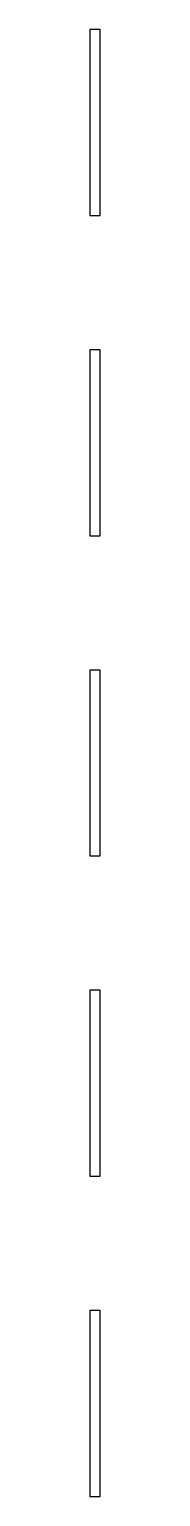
# Model space of a CAD drawing. Header units: metres. Extents: x -235 to -225, y 70 to 1490.
import ezdxf

# ---------------------------------------------------------------- set-up
doc = ezdxf.new("R2010")
doc.units = ezdxf.units.M

msp = doc.modelspace()

# ---------------------------------------------------------------- linework, layer by layer
at = {"layer": 'PARAMETRIX'}
for p, q in [((-224.9067, 1490), (-234.9067, 1490)), ((-234.9067, 1490), (-234.9067, 1310)), ((-224.9067, 1310), (-224.9067, 1490)), ((-234.9067, 1310), (-224.9067, 1310)), ((-224.9067, 1180), (-234.9067, 1180)), ((-234.9067, 1180), (-234.9067, 1000)), ((-224.9067, 1000), (-224.9067, 1180)), ((-234.9067, 1000), (-224.9067, 1000)), ((-224.9067, 870), (-234.9067, 870)), ((-234.9067, 870), (-234.9067, 690)), ((-224.9067, 690), (-224.9067, 870)), ((-234.9067, 690), (-224.9067, 690)), ((-224.9067, 560), (-234.9067, 560)), ((-234.9067, 560), (-234.9067, 380)), ((-224.9067, 380), (-224.9067, 560)), ((-234.9067, 380), (-224.9067, 380)), ((-224.9067, 250), (-234.9067, 250)), ((-234.9067, 250), (-234.9067, 70)), ((-224.9067, 70), (-224.9067, 250)), ((-234.9067, 70), (-224.9067, 70))]:
    msp.add_line(p, q, dxfattribs=at)

doc.saveas('drawing.dxf')
